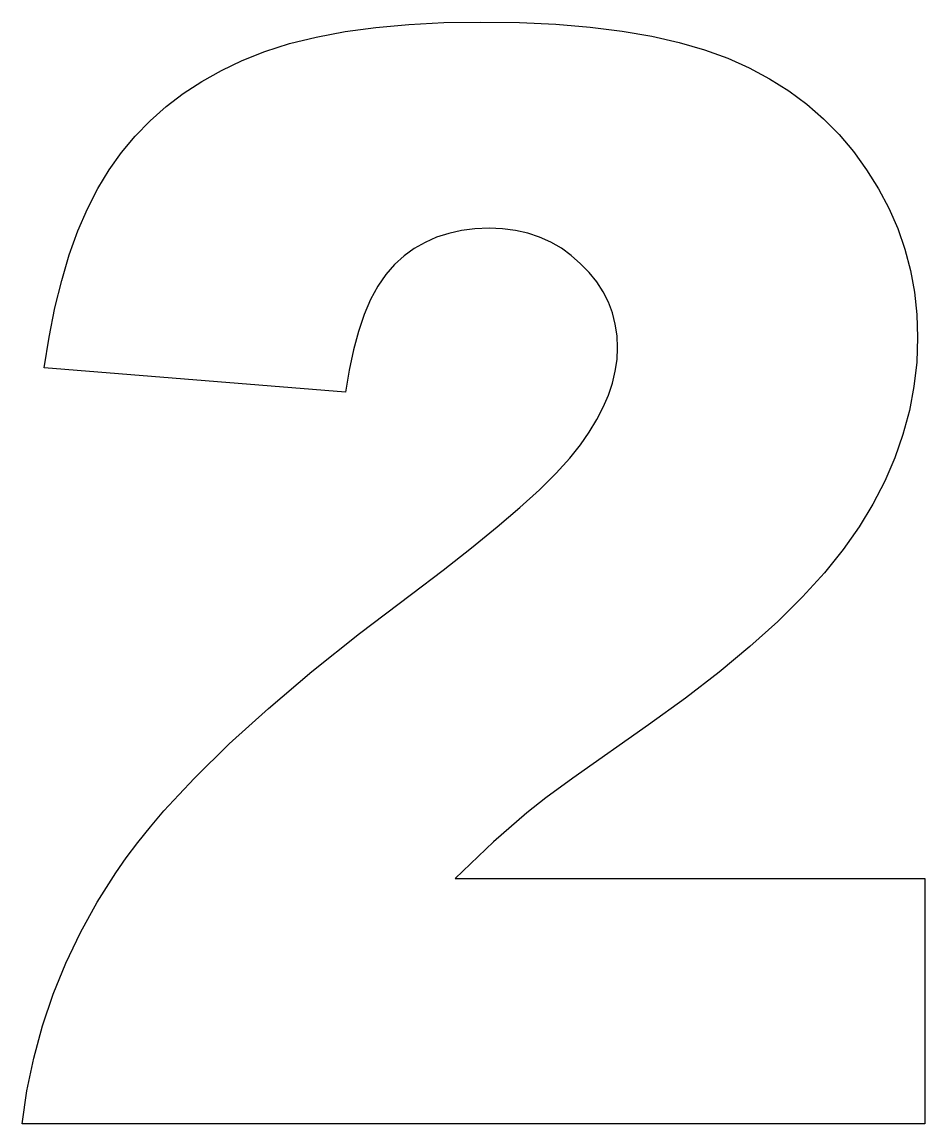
# Model space of a CAD drawing. Extents: x 11.8 to 36.5, y 10.4 to 40.6.
import ezdxf

# ---------------------------------------------------------------- set-up
doc = ezdxf.new("R2010")
doc.units = 0
doc.layers.add('Default_Layer', color=1, linetype='CONTINUOUS')

msp = doc.modelspace()

# ---------------------------------------------------------------- linework, layer by layer
at = {"layer": 'Default_Layer'}
msp.add_lwpolyline([(36.543, 10.441), (11.842, 10.441), (11.975, 11.348), (12.161, 12.242), (12.402, 13.122), (12.696, 13.988), (13.043, 14.84), (13.445, 15.678), (13.9, 16.503), (14.409, 17.313), (14.694, 17.722), (15.008, 18.14), (15.352, 18.567), (15.725, 19.002), (16.128, 19.447), (16.56, 19.901), (17.511, 20.835), (18.581, 21.806), (19.768, 22.813), (21.072, 23.855), (22.494, 24.934), (23.358, 25.586), (24.14, 26.197), (24.841, 26.768), (25.461, 27.299), (25.998, 27.789), (26.455, 28.239), (26.83, 28.648), (27.123, 29.017), (27.36, 29.363), (27.565, 29.705), (27.739, 30.043), (27.881, 30.376), (27.992, 30.705), (28.071, 31.029), (28.118, 31.349), (28.134, 31.665), (28.118, 31.997), (28.071, 32.317), (27.992, 32.624), (27.881, 32.918), (27.739, 33.2), (27.565, 33.469), (27.36, 33.725), (27.123, 33.969), (26.867, 34.197), (26.595, 34.394), (26.306, 34.561), (26.001, 34.697), (25.68, 34.803), (25.342, 34.879), (24.987, 34.924), (24.617, 34.94), (24.231, 34.924), (23.864, 34.878), (23.514, 34.8), (23.181, 34.692), (22.867, 34.553), (22.57, 34.382), (22.291, 34.181), (22.029, 33.949), (21.792, 33.678), (21.574, 33.359), (21.377, 32.993), (21.201, 32.58), (21.044, 32.119), (20.907, 31.611), (20.791, 31.055), (20.695, 30.452), (12.448, 31.119), (12.582, 31.964), (12.741, 32.762), (12.926, 33.511), (13.135, 34.212), (13.37, 34.865), (13.63, 35.47), (13.916, 36.027), (14.227, 36.536), (14.567, 37.012), (14.939, 37.459), (15.345, 37.876), (15.783, 38.265), (16.254, 38.624), (16.759, 38.955), (17.295, 39.256), (17.865, 39.528), (18.485, 39.774), (19.16, 39.988), (19.892, 40.169), (20.68, 40.316), (21.524, 40.431), (22.425, 40.513), (23.381, 40.563), (24.394, 40.579), (25.45, 40.564), (26.446, 40.517), (27.381, 40.44), (28.255, 40.332), (29.069, 40.192), (29.822, 40.022), (30.514, 39.821), (31.146, 39.589), (31.736, 39.324), (32.293, 39.027), (32.817, 38.695), (33.309, 38.33), (33.767, 37.932), (34.193, 37.5), (34.586, 37.035), (34.946, 36.536), (35.273, 36.018), (35.556, 35.484), (35.796, 34.934), (35.992, 34.369), (36.144, 33.787), (36.253, 33.19), (36.319, 32.577), (36.341, 31.948), (36.316, 31.275), (36.241, 30.609), (36.116, 29.951), (35.941, 29.3), (35.717, 28.657), (35.442, 28.021), (35.118, 27.394), (34.744, 26.773), (34.309, 26.149), (33.792, 25.51), (33.195, 24.855), (32.515, 24.186), (31.754, 23.501), (30.912, 22.801), (29.988, 22.086), (28.983, 21.356), (26.906, 19.895), (26.174, 19.359), (25.648, 18.95), (24.743, 18.157), (23.687, 17.151), (36.543, 17.151), (36.543, 10.441)], close=True, dxfattribs=at)

doc.saveas('drawing.dxf')
